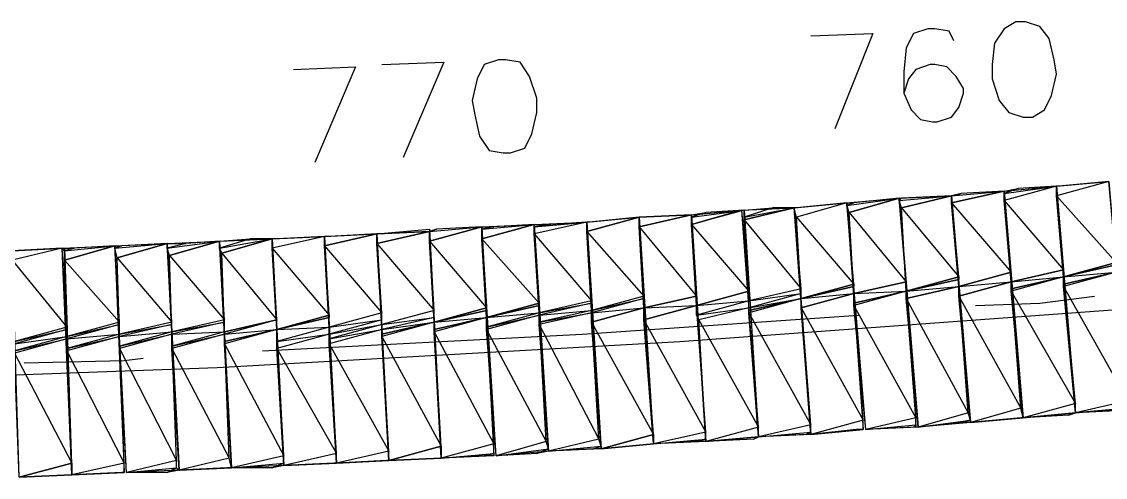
# Model space of a CAD drawing. Header units: millimetres. Extents: x 1 to 1188, y 1 to 840.
# Drawn here: x 727.72 to 756.58, y 491.12 to 503.24 of the extents above; entities that cross this region are included whole.
import ezdxf

# ---------------------------------------------------------------- set-up
doc = ezdxf.new("R2010")
doc.units = ezdxf.units.MM
doc.layers.add('GEOMETRY', color=7, linetype='Continuous')

msp = doc.modelspace()

# ---------------------------------------------------------------- linework, layer by layer
at = {"layer": 'GEOMETRY'}
for points in [[(752.545, 502.736), (752.419, 502.991), (752.038, 503.054), (751.847, 503.054), (751.466, 502.927), (751.276, 502.546), (751.213, 501.91), (751.213, 501.34), (751.403, 500.895), (751.656, 500.641), (751.973, 500.578), (752.102, 500.578), (752.482, 500.705), (752.672, 500.958), (752.8, 501.34), (752.8, 501.467), (752.609, 501.784), (752.355, 502.039), (752.038, 502.102), (751.91, 502.102), (751.53, 501.975), (751.339, 501.72), (751.213, 501.34)], [(748.735, 502.864), (750.386, 502.927), (749.37, 500.388)], [(671.456, 494.355), (683.776, 493.783), (696.031, 493.466), (708.35, 493.402), (720.669, 493.593), (732.923, 494.038), (745.243, 494.735), (757.498, 495.625), (769.754, 496.831), (781.946, 498.292), (794.139, 500.006), (806.267, 501.91)], [(734.956, 501.975), (736.607, 502.039), (735.528, 499.498)], [(737.306, 502.102), (738.956, 502.165), (737.877, 499.626)], [(751.085, 498.545), (751.593, 492.45)], [(737.179, 497.593), (737.496, 491.56)], [(753.117, 495.689), (754.831, 495.752), (756.292, 495.942)], [(753.117, 495.689), (754.831, 495.752), (756.292, 495.942)], [(734.131, 494.481), (742.64, 494.927), (750.006, 495.434)], [(734.131, 494.481), (742.64, 494.927), (750.006, 495.434)], [(727.781, 494.164), (730.447, 494.228), (730.956, 494.291)], [(727.781, 494.164), (730.447, 494.228), (730.956, 494.291)]]:
    msp.add_lwpolyline(points, dxfattribs=at)
for points in [[(754.196, 503.244), (753.879, 503.054), (753.626, 502.673), (753.561, 502.102), (753.561, 501.72), (753.752, 501.148), (754.006, 500.831), (754.388, 500.705), (754.641, 500.705), (754.958, 500.895), (755.148, 501.277), (755.277, 501.847), (755.213, 502.229), (755.085, 502.801), (754.831, 503.118), (754.451, 503.244)], [(740.417, 502.229), (740.035, 502.102), (739.845, 501.72), (739.719, 501.148), (739.782, 500.768), (739.909, 500.196), (740.164, 499.816), (740.544, 499.752), (740.734, 499.752), (741.116, 499.879), (741.306, 500.26), (741.433, 500.831), (741.433, 501.213), (741.243, 501.784), (740.989, 502.165), (740.607, 502.229)], [(753.879, 498.735), (753.879, 498.735), (753.879, 498.735), (753.879, 498.735), (752.482, 498.419), (753.879, 498.735), (754.26, 498.8), (753.879, 498.672)], [(752.482, 498.609), (753.879, 498.735), (754.388, 492.704), (752.99, 492.577)], [(752.735, 498.672), (752.482, 498.609), (753.879, 498.735)], [(752.482, 498.609), (753.879, 498.735), (752.482, 498.419)], [(752.482, 498.419), (753.879, 498.735)], [(753.879, 498.735), (752.482, 498.419), (754.069, 496.577)], [(753.879, 498.735), (755.277, 498.864), (755.784, 492.831), (754.388, 492.704)], [(754.26, 498.8), (753.879, 498.672), (755.277, 498.864)], [(753.879, 498.672), (755.277, 498.864), (753.879, 498.482)], [(755.277, 498.864), (753.879, 498.482), (755.467, 496.641)], [(755.277, 498.864), (756.673, 498.99), (757.181, 492.957), (755.784, 492.831)], [(755.34, 498.864), (755.277, 498.864), (756.673, 498.99)], [(755.277, 498.864), (756.673, 498.99), (755.277, 498.609)], [(756.673, 498.99), (755.277, 498.609), (756.864, 496.831)], [(748.291, 498.292), (749.689, 498.419), (750.132, 492.385), (748.735, 492.259)], [(748.355, 498.292), (748.291, 498.292), (749.689, 498.419)], [(748.291, 498.292), (749.689, 498.419), (748.355, 498.038)], [(749.689, 498.419), (748.355, 498.038), (749.879, 496.259)], [(749.689, 498.419), (751.085, 498.545), (751.593, 492.45), (750.196, 492.385)], [(749.879, 498.419), (749.689, 498.355), (751.085, 498.545)], [(749.689, 498.355), (751.085, 498.545), (749.752, 498.165)], [(749.689, 498.419), (749.879, 498.419), (749.689, 498.355)], [(749.752, 498.165), (751.085, 498.545)], [(751.085, 498.545), (751.085, 498.545), (751.085, 498.545), (751.085, 498.545), (749.752, 498.165), (751.085, 498.545), (751.148, 498.545), (751.085, 498.482)], [(751.085, 498.545), (749.752, 498.165), (751.276, 496.323)], [(751.085, 498.545), (752.482, 498.609), (752.99, 492.577), (751.593, 492.45)], [(751.148, 498.545), (751.085, 498.482), (752.482, 498.609)], [(751.085, 498.482), (752.482, 498.609), (751.148, 498.292)], [(752.482, 498.609), (752.482, 498.609), (752.482, 498.609), (752.482, 498.609), (751.148, 498.292), (752.482, 498.609), (752.735, 498.672)], [(751.148, 498.292), (752.482, 498.609)], [(752.482, 498.609), (751.148, 498.292), (752.672, 496.451)], [(752.482, 498.419), (754.069, 496.577), (752.672, 496.196)], [(753.879, 498.482), (755.467, 496.641), (754.069, 496.323)], [(755.277, 498.609), (756.864, 496.831), (755.467, 496.451)], [(745.56, 498.102), (745.56, 498.102), (745.56, 498.102), (745.56, 498.102), (744.164, 497.783), (745.56, 498.102), (745.942, 498.165), (745.56, 498.038)], [(745.56, 498.102), (746.957, 498.228), (747.339, 492.195), (745.942, 492.069)], [(745.942, 498.165), (745.56, 498.038), (746.957, 498.228)], [(745.56, 498.038), (746.957, 498.228), (745.56, 497.847)], [(745.56, 497.847), (746.894, 498.228)], [(746.894, 498.228), (745.56, 497.847)], [(746.894, 498.228), (745.56, 497.847), (747.084, 496.069)], [(746.894, 498.228), (748.291, 498.292), (748.735, 492.259), (747.339, 492.195)], [(746.957, 498.228), (747.719, 498.292), (746.957, 498.038)], [(747.719, 498.292), (746.957, 498.038), (748.291, 498.292)], [(746.957, 498.038), (748.291, 498.292), (746.957, 497.973)], [(746.957, 497.973), (748.291, 498.292)], [(748.291, 498.292), (748.291, 498.292), (748.291, 498.292), (748.291, 498.292), (746.957, 497.973)], [(748.291, 498.292), (746.957, 497.973), (748.481, 496.132)], [(749.752, 498.165), (751.276, 496.323), (749.879, 496.006)], [(751.148, 498.292), (752.672, 496.451), (751.276, 496.069)], [(739.972, 497.783), (741.369, 497.847), (741.751, 491.815), (740.354, 491.688)], [(740.29, 497.783), (739.972, 497.72), (741.369, 497.847)], [(739.972, 497.72), (741.369, 497.847), (739.972, 497.466)], [(739.972, 497.466), (741.369, 497.847)], [(741.369, 497.847), (741.369, 497.847), (741.369, 497.847), (741.369, 497.847), (739.972, 497.466), (741.369, 497.847), (741.814, 497.847), (741.369, 497.783)], [(741.369, 497.847), (739.972, 497.466), (741.496, 495.752)], [(741.369, 497.847), (742.767, 497.91), (743.147, 491.878), (741.751, 491.815)], [(741.814, 497.847), (741.369, 497.783), (742.767, 497.91)], [(741.369, 497.783), (742.767, 497.91), (741.369, 497.593)], [(742.767, 497.91), (741.369, 497.593), (742.894, 495.815)], [(742.767, 497.91), (744.164, 498.038), (744.544, 492.005), (743.147, 491.878)], [(742.83, 497.91), (742.767, 497.91), (744.164, 498.038)], [(742.767, 497.91), (744.164, 498.038), (742.767, 497.656)], [(742.767, 497.656), (744.164, 498.038)], [(744.164, 498.038), (744.164, 498.038), (744.164, 498.038), (744.164, 498.038), (742.767, 497.656)], [(744.164, 498.038), (742.767, 497.656), (744.291, 495.942)], [(744.164, 498.038), (745.56, 498.102), (745.942, 492.069), (744.544, 492.005)], [(745.56, 498.102), (744.164, 498.038)], [(744.164, 498.038), (745.56, 498.102), (744.164, 497.783)], [(744.164, 497.783), (745.56, 498.102)], [(745.56, 498.102), (744.164, 497.783), (745.688, 495.942)], [(745.56, 497.847), (747.084, 496.069), (745.688, 495.689)], [(746.957, 497.973), (748.481, 496.132), (747.084, 495.815)], [(748.355, 498.038), (749.879, 496.259), (748.481, 495.879)], [(735.781, 497.53), (737.179, 497.593), (737.496, 491.56), (736.098, 491.497)], [(735.908, 497.53), (735.781, 497.53), (737.179, 497.593)], [(735.781, 497.53), (737.179, 497.593), (735.781, 497.276)], [(735.781, 497.276), (737.179, 497.593)], [(737.179, 497.593), (737.179, 497.593), (737.179, 497.593), (737.179, 497.593), (735.781, 497.276)], [(737.179, 497.593), (735.781, 497.276), (737.306, 495.497)], [(737.179, 497.593), (738.576, 497.72), (738.893, 491.623), (737.496, 491.56)], [(738.576, 497.656), (738.576, 497.656), (738.576, 497.656), (738.576, 497.656), (737.179, 497.339), (738.576, 497.656), (738.766, 497.72)], [(737.242, 497.593), (737.179, 497.593), (738.576, 497.656)], [(737.179, 497.593), (738.576, 497.656), (737.179, 497.339)], [(737.179, 497.339), (738.576, 497.656)], [(738.576, 497.656), (737.179, 497.339), (738.703, 495.56)], [(738.576, 497.656), (739.972, 497.783), (740.29, 491.688), (738.893, 491.623)], [(738.766, 497.72), (738.576, 497.656), (739.972, 497.783)], [(738.576, 497.656), (739.972, 497.783), (738.576, 497.403)], [(738.576, 497.403), (739.972, 497.783)], [(739.972, 497.783), (739.972, 497.783), (739.972, 497.783), (739.972, 497.783), (738.576, 497.403), (739.972, 497.783), (740.29, 497.783), (739.972, 497.72)], [(739.972, 497.783), (738.576, 497.403), (740.1, 495.625)], [(741.369, 497.593), (742.894, 495.815), (741.496, 495.497)], [(742.767, 497.656), (744.291, 495.942), (742.894, 495.56)], [(744.164, 497.783), (745.688, 495.942), (744.291, 495.625)], [(728.796, 497.213), (730.194, 497.276), (730.447, 491.243), (729.051, 491.18)], [(729.114, 497.213), (728.86, 497.148), (730.194, 497.276)], [(728.86, 497.148), (730.194, 497.276), (728.86, 496.894)], [(728.86, 496.894), (730.194, 497.276)], [(730.194, 497.276), (730.194, 497.276), (730.194, 497.276), (730.194, 497.276), (728.86, 496.894), (730.194, 497.276), (730.384, 497.276), (730.194, 497.213)], [(730.194, 497.276), (728.86, 496.894), (730.32, 495.244)], [(730.194, 497.276), (731.591, 497.339), (731.908, 491.306), (730.51, 491.243)], [(730.384, 497.276), (730.194, 497.213), (731.591, 497.339)], [(730.194, 497.213), (731.591, 497.339), (730.257, 496.958)], [(730.257, 496.958), (731.591, 497.339)], [(731.591, 497.339), (731.591, 497.339), (731.591, 497.339), (731.591, 497.339), (730.257, 496.958), (731.591, 497.339), (732.098, 497.339), (731.591, 497.213)], [(731.591, 497.339), (730.257, 496.958), (731.718, 495.244)], [(731.591, 497.339), (732.988, 497.403), (733.305, 491.37), (731.908, 491.306)], [(732.098, 497.339), (731.591, 497.213), (732.988, 497.403)], [(731.591, 497.213), (732.988, 497.403), (731.654, 497.021)], [(732.988, 497.403), (732.988, 497.403), (732.988, 497.403), (732.988, 497.403), (731.654, 497.021), (732.988, 497.403), (733.814, 497.466), (732.988, 497.213)], [(731.654, 497.021), (732.988, 497.403)], [(732.988, 497.403), (731.654, 497.021), (733.115, 495.307)], [(732.988, 497.403), (734.384, 497.466), (734.702, 491.433), (733.305, 491.37)], [(733.814, 497.466), (732.988, 497.213), (734.384, 497.466)], [(732.988, 497.213), (734.384, 497.466), (733.052, 497.085)], [(733.052, 497.085), (734.384, 497.466)], [(734.384, 497.466), (734.384, 497.466), (734.384, 497.466), (734.384, 497.466), (733.052, 497.085)], [(734.384, 497.466), (733.052, 497.085), (734.511, 495.307)], [(734.384, 497.466), (735.781, 497.53), (736.098, 491.497), (734.702, 491.433)], [(734.511, 497.466), (734.384, 497.466), (735.781, 497.53)], [(734.384, 497.466), (735.781, 497.53), (734.384, 497.213)], [(735.781, 497.53), (734.384, 497.213), (735.908, 495.434)], [(735.781, 497.276), (737.306, 495.497), (735.908, 495.117)], [(737.179, 497.339), (738.703, 495.56), (737.306, 495.18)], [(738.576, 497.403), (740.1, 495.625), (738.703, 495.244)], [(739.972, 497.466), (741.496, 495.752), (740.1, 495.37)], [(727.464, 497.148), (728.86, 497.213), (729.051, 491.18), (727.654, 491.116)], [(728.796, 497.213), (727.464, 497.148)], [(727.464, 497.148), (728.796, 497.213), (727.464, 496.894)], [(728.796, 497.213), (727.464, 496.894), (728.923, 495.117)], [(728.796, 497.213), (729.114, 497.213), (728.86, 497.148)], [(731.654, 497.021), (733.115, 495.307), (731.718, 494.99)], [(733.052, 497.085), (734.511, 495.307), (733.115, 494.99)], [(734.384, 497.213), (735.908, 495.434), (734.511, 495.053)], [(727.464, 496.894), (728.923, 495.117), (727.527, 494.735)], [(728.86, 496.894), (730.32, 495.244), (728.923, 494.863)], [(730.257, 496.958), (731.718, 495.244), (730.32, 494.927)], [(756.864, 496.768), (755.467, 496.451), (756.864, 496.768), (755.467, 496.451), (756.864, 496.831)], [(756.864, 496.768), (755.467, 496.451), (756.864, 496.577)], [(752.672, 496.386), (751.276, 496.069), (752.672, 496.386), (751.276, 496.069), (752.672, 496.451)], [(752.672, 496.196), (754.069, 496.577)], [(754.069, 496.577), (752.672, 496.196)], [(754.069, 496.577), (752.672, 496.196), (754.069, 496.323)], [(754.069, 496.323), (755.467, 496.641)], [(755.467, 496.641), (754.069, 496.323)], [(755.467, 496.641), (754.069, 496.323), (755.467, 496.451)], [(754.069, 496.323), (755.467, 496.451), (754.069, 496.132)], [(755.467, 496.451), (754.069, 496.132)], [(754.069, 496.132), (755.467, 496.451), (754.069, 496.069)], [(755.467, 496.451), (754.069, 496.069), (755.784, 493.084)], [(755.467, 496.451), (756.864, 496.577), (755.467, 496.259)], [(756.864, 496.577), (755.467, 496.259)], [(755.467, 496.259), (756.864, 496.577), (755.467, 496.196)], [(756.864, 496.577), (755.467, 496.196), (757.181, 493.148)], [(748.481, 496.132), (747.084, 495.815), (748.481, 496.006)], [(749.879, 496.196), (748.481, 495.879), (749.879, 496.196), (748.481, 495.879), (749.879, 496.259)], [(749.879, 496.196), (748.481, 495.879), (749.879, 496.006)], [(749.879, 496.006), (751.276, 496.323)], [(751.276, 496.323), (749.879, 496.006)], [(751.276, 496.323), (749.879, 496.006), (751.276, 496.069)], [(752.672, 496.386), (751.276, 496.069), (752.672, 496.196)], [(751.276, 496.069), (752.672, 496.196), (751.276, 495.879)], [(751.276, 495.879), (752.672, 496.196)], [(752.672, 496.196), (751.276, 495.879)], [(752.672, 496.196), (751.276, 495.879), (752.927, 492.831)], [(752.672, 496.196), (754.069, 496.323), (752.672, 495.942)], [(752.672, 495.942), (754.069, 496.323)], [(754.069, 496.323), (752.672, 495.942)], [(754.069, 496.323), (752.672, 495.942), (754.323, 492.957)], [(755.467, 496.196), (757.181, 493.148), (755.784, 492.831)], [(742.894, 495.56), (744.291, 495.879), (742.894, 495.497), (742.894, 495.56), (741.496, 495.244), (742.894, 495.497)], [(744.291, 495.942), (742.894, 495.56), (744.291, 495.879)], [(744.291, 495.879), (742.894, 495.497), (744.291, 495.625)], [(744.291, 495.625), (745.688, 495.942)], [(745.688, 495.942), (744.291, 495.625)], [(745.688, 495.942), (744.291, 495.625), (745.688, 495.689)], [(745.688, 495.689), (747.084, 496.069)], [(747.084, 496.069), (745.688, 495.689)], [(747.084, 496.069), (745.688, 495.689), (747.084, 495.815)], [(747.084, 495.815), (748.481, 496.006), (747.084, 495.625), (747.084, 495.815), (745.688, 495.434), (747.084, 495.625)], [(748.481, 496.006), (747.084, 495.625), (748.481, 495.879)], [(747.084, 495.625), (748.481, 495.879), (747.084, 495.56)], [(748.481, 495.879), (747.084, 495.56)], [(747.084, 495.56), (748.481, 495.879), (747.084, 495.497)], [(748.481, 495.879), (747.084, 495.497), (748.735, 492.514)], [(748.481, 495.879), (749.879, 496.006), (748.481, 495.625)], [(748.481, 495.625), (749.879, 496.006)], [(749.879, 496.006), (748.481, 495.625)], [(749.879, 496.006), (748.481, 495.625), (750.132, 492.64)], [(749.879, 496.006), (751.276, 496.069), (749.879, 495.752)], [(751.276, 496.069), (749.879, 495.752)], [(749.879, 495.752), (751.276, 496.069), (749.879, 495.689)], [(751.276, 496.069), (749.879, 495.689), (751.53, 492.704)], [(751.276, 495.879), (752.927, 492.831), (751.593, 492.45)], [(752.672, 495.942), (754.323, 492.957), (752.99, 492.577)], [(754.069, 496.069), (755.784, 493.084), (754.388, 492.704)], [(738.703, 495.56), (737.306, 495.18), (738.703, 495.37)], [(740.1, 495.56), (738.703, 495.244), (740.1, 495.56), (738.703, 495.244), (740.1, 495.625)], [(740.1, 495.56), (738.703, 495.244), (740.1, 495.37)], [(741.496, 495.689), (740.1, 495.37), (741.496, 495.689), (740.1, 495.37), (741.496, 495.752)], [(741.496, 495.497), (742.894, 495.752), (741.496, 495.434), (741.496, 495.497), (740.1, 495.117), (741.496, 495.434)], [(741.496, 495.689), (740.1, 495.37), (741.496, 495.497)], [(742.894, 495.815), (741.496, 495.497), (742.894, 495.752)], [(742.894, 495.752), (741.496, 495.434), (742.894, 495.56)], [(741.496, 495.434), (742.894, 495.56), (741.496, 495.244)], [(742.894, 495.497), (744.291, 495.625), (742.894, 495.244)], [(742.894, 495.244), (744.291, 495.625)], [(744.291, 495.625), (742.894, 495.244)], [(744.291, 495.625), (742.894, 495.244), (744.544, 492.259)], [(744.291, 495.625), (745.688, 495.689), (744.291, 495.307)], [(744.291, 495.307), (745.688, 495.689)], [(745.688, 495.689), (744.291, 495.307)], [(745.688, 495.689), (744.291, 495.307), (745.942, 492.322)], [(745.688, 495.689), (747.084, 495.815), (745.688, 495.434)], [(745.688, 495.434), (747.084, 495.625), (745.752, 495.307)], [(747.084, 495.625), (745.752, 495.307), (747.339, 492.45)], [(748.481, 495.625), (750.132, 492.64), (748.735, 492.259)], [(749.879, 495.689), (751.53, 492.704), (750.196, 492.385)], [(730.32, 495.244), (728.923, 494.863), (730.32, 495.18)], [(731.718, 495.244), (730.32, 494.927), (731.718, 495.18)], [(731.718, 494.99), (733.115, 495.244), (731.718, 494.927), (731.718, 494.99), (730.32, 494.608), (731.718, 494.927)], [(733.115, 495.307), (731.718, 494.99), (733.115, 495.244)], [(733.115, 494.99), (734.511, 495.307), (733.115, 494.927), (733.115, 494.99), (731.718, 494.608), (733.115, 494.927)], [(733.115, 495.244), (731.718, 494.927), (733.115, 494.99)], [(734.511, 495.307), (733.115, 494.99)], [(734.511, 495.307), (733.115, 494.927), (734.511, 495.053)], [(735.908, 495.37), (734.511, 495.053), (735.908, 495.37), (734.511, 495.053), (735.908, 495.434)], [(735.908, 495.37), (734.511, 495.053), (735.908, 495.117)], [(735.908, 495.117), (737.306, 495.307), (735.908, 494.927), (735.908, 495.117), (734.511, 494.735), (735.908, 494.927)], [(737.306, 495.497), (735.908, 495.117), (737.306, 495.307)], [(737.306, 495.18), (738.703, 495.37), (737.306, 495.053), (737.306, 495.18), (735.908, 494.798), (737.306, 495.053)], [(737.306, 495.307), (735.908, 494.927), (737.306, 495.18)], [(738.703, 495.37), (737.306, 495.053), (738.703, 495.244)], [(737.306, 495.053), (738.703, 495.244), (737.306, 494.927)], [(738.703, 495.244), (737.306, 494.927)], [(737.306, 494.927), (738.703, 495.244), (737.306, 494.863)], [(738.703, 495.244), (737.306, 494.863), (738.893, 491.942)], [(738.703, 495.244), (740.1, 495.37), (738.703, 495.053)], [(740.1, 495.37), (738.703, 495.053)], [(738.703, 495.053), (740.1, 495.37), (738.703, 494.99)], [(740.1, 495.37), (738.703, 494.99), (740.29, 492.005)], [(740.1, 495.37), (741.496, 495.497), (740.1, 495.117)], [(740.1, 495.117), (741.496, 495.434), (740.1, 495.053)], [(741.496, 495.434), (740.1, 495.053), (741.688, 492.069)], [(741.496, 495.244), (742.894, 495.497), (741.496, 495.18)], [(742.894, 495.497), (741.496, 495.18), (743.084, 492.132)], [(742.894, 495.244), (744.544, 492.259), (743.147, 491.878)], [(744.291, 495.307), (745.942, 492.322), (744.544, 492.005)], [(745.752, 495.307), (747.339, 492.45), (745.942, 492.069)], [(747.084, 495.497), (748.735, 492.514), (747.339, 492.195)], [(728.923, 494.863), (730.32, 495.18), (728.923, 494.798), (728.923, 494.863), (727.527, 494.481), (728.923, 494.798)], [(728.923, 495.117), (727.527, 494.735), (728.923, 495.053)], [(727.527, 494.735), (728.923, 495.053), (727.527, 494.672)], [(728.923, 495.053), (727.527, 494.672), (728.923, 494.863)], [(730.32, 495.18), (728.923, 494.798), (730.32, 494.927)], [(730.32, 494.927), (731.718, 495.18), (730.32, 494.863), (730.32, 494.927), (728.923, 494.545), (730.32, 494.863)], [(731.718, 495.18), (730.32, 494.863), (731.718, 494.99)], [(730.32, 494.863), (731.718, 494.99), (730.32, 494.608)], [(731.718, 494.927), (733.115, 494.99), (731.718, 494.608)], [(733.115, 494.927), (734.511, 495.053), (733.115, 494.735)], [(734.511, 495.053), (733.115, 494.735)], [(733.115, 494.735), (734.511, 495.053), (733.115, 494.672)], [(734.511, 495.053), (733.115, 494.672), (734.702, 491.688)], [(734.511, 495.053), (735.908, 495.117), (734.511, 494.735)], [(735.908, 494.927), (737.306, 495.18), (735.908, 494.798)], [(735.908, 494.798), (737.306, 495.053), (735.908, 494.672)], [(737.306, 495.053), (735.908, 494.672), (737.496, 491.815)], [(738.703, 494.99), (740.29, 492.005), (738.893, 491.623)], [(740.1, 495.053), (741.688, 492.069), (740.354, 491.688)], [(741.496, 495.18), (743.084, 492.132), (741.751, 491.815)], [(727.527, 494.672), (728.923, 494.863), (727.527, 494.481)], [(727.527, 494.481), (728.923, 494.798), (727.527, 494.418)], [(728.923, 494.798), (727.527, 494.418), (729.051, 491.497)], [(728.923, 494.798), (730.32, 494.927), (728.923, 494.545)], [(728.923, 494.545), (730.32, 494.863), (728.923, 494.481)], [(730.32, 494.863), (728.923, 494.481), (730.447, 491.497)], [(730.32, 494.608), (731.718, 494.927), (730.32, 494.545)], [(731.718, 494.927), (730.32, 494.545), (731.844, 491.56)], [(731.718, 494.608), (733.115, 494.927), (731.718, 494.545)], [(733.115, 494.927), (731.718, 494.545), (733.242, 491.623)], [(733.115, 494.672), (734.702, 491.688), (733.305, 491.37)], [(734.511, 494.735), (735.908, 494.927), (734.511, 494.545)], [(735.908, 494.927), (734.511, 494.545), (736.098, 491.752)], [(735.908, 494.672), (737.496, 491.815), (736.098, 491.497)], [(737.306, 494.863), (738.893, 491.942), (737.496, 491.56)], [(727.527, 494.418), (729.051, 491.497), (727.654, 491.116)], [(728.923, 494.481), (730.447, 491.497), (729.051, 491.18)], [(730.32, 494.545), (731.844, 491.56), (730.51, 491.243)], [(731.718, 494.545), (733.242, 491.623), (731.908, 491.306)], [(734.511, 494.545), (736.098, 491.752), (734.702, 491.433)], [(754.323, 492.957), (752.99, 492.577), (754.388, 492.704)], [(755.784, 493.084), (754.388, 492.704), (755.784, 492.831)], [(757.181, 493.148), (755.784, 492.831), (757.181, 492.957)], [(755.784, 492.831), (757.181, 492.957), (757.054, 492.894)], [(751.53, 492.704), (750.196, 492.385), (751.53, 492.514)], [(752.927, 492.831), (751.593, 492.45), (752.99, 492.64)], [(752.99, 492.577), (754.388, 492.704), (754.323, 492.704)], [(754.388, 492.704), (755.784, 492.831), (755.594, 492.767)], [(755.594, 492.767), (755.784, 492.831)], [(747.339, 492.45), (745.942, 492.069), (747.339, 492.195)], [(748.735, 492.514), (747.339, 492.195), (748.735, 492.322)], [(750.132, 492.64), (748.735, 492.259), (750.132, 492.385)], [(748.735, 492.259), (750.132, 492.385), (749.942, 492.385)], [(750.196, 492.385), (751.53, 492.514), (751.466, 492.45)], [(751.466, 492.45), (751.53, 492.514), (751.53, 492.45)], [(751.593, 492.45), (752.99, 492.64), (752.672, 492.577)], [(752.672, 492.577), (752.99, 492.64), (752.99, 492.577)], [(741.688, 492.069), (740.354, 491.688), (741.751, 491.878)], [(743.084, 492.132), (741.751, 491.815), (743.147, 491.942)], [(744.544, 492.005), (743.147, 491.878), (744.544, 492.005), (743.147, 491.878), (744.544, 492.259)], [(745.942, 492.322), (744.544, 492.005), (745.942, 492.132)], [(744.544, 492.005), (745.942, 492.132), (745.623, 492.069)], [(745.623, 492.069), (745.942, 492.132), (745.942, 492.069)], [(745.942, 492.069), (747.339, 492.195), (747.211, 492.132)], [(747.211, 492.132), (747.339, 492.195)], [(747.339, 492.195), (748.735, 492.322), (748.608, 492.259)], [(748.608, 492.259), (748.735, 492.322), (748.735, 492.259)], [(737.496, 491.815), (736.098, 491.497), (737.496, 491.56)], [(738.893, 491.623), (737.496, 491.56), (738.893, 491.623), (737.496, 491.56), (738.893, 491.942)], [(740.29, 492.005), (738.893, 491.623), (740.29, 491.752)], [(740.354, 491.688), (741.751, 491.878), (741.433, 491.752)], [(741.433, 491.752), (741.751, 491.878), (741.751, 491.815)], [(741.751, 491.815), (743.147, 491.942), (742.957, 491.878)], [(742.957, 491.878), (743.147, 491.942), (743.147, 491.878)], [(729.051, 491.18), (727.654, 491.116), (729.051, 491.18), (727.654, 491.116), (729.051, 491.497)], [(730.447, 491.497), (729.051, 491.18), (730.447, 491.243)], [(731.844, 491.56), (730.51, 491.243), (731.844, 491.37)], [(733.242, 491.623), (731.908, 491.306), (733.305, 491.37)], [(734.702, 491.688), (733.305, 491.37), (734.702, 491.497)], [(733.305, 491.37), (734.702, 491.497), (734.384, 491.37)], [(734.384, 491.37), (734.702, 491.497), (734.702, 491.433)], [(736.098, 491.752), (734.702, 491.433), (736.098, 491.497)], [(734.702, 491.433), (736.098, 491.497), (736.035, 491.497)], [(736.098, 491.497), (737.496, 491.56), (737.432, 491.56)], [(738.893, 491.623), (740.29, 491.752), (740.035, 491.688)], [(740.035, 491.688), (740.29, 491.752), (740.29, 491.688)], [(729.051, 491.18), (730.447, 491.243), (730.384, 491.243)], [(730.51, 491.243), (731.844, 491.37), (731.591, 491.243)], [(731.591, 491.243), (731.844, 491.37), (731.908, 491.306)], [(731.908, 491.306), (733.305, 491.37), (733.178, 491.37)]]:
    msp.add_lwpolyline(points, close=True, dxfattribs=at)

doc.saveas('drawing.dxf')
